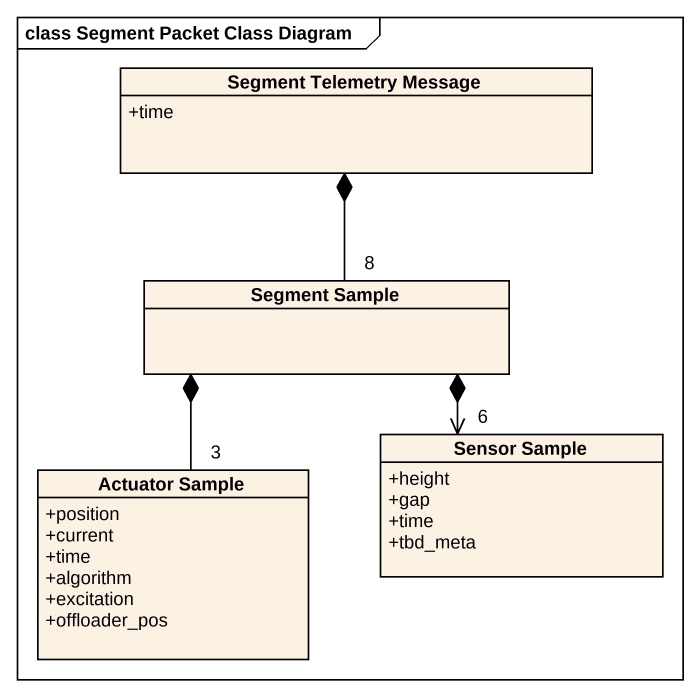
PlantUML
@startuml
mainframe class Segment Packet Class Diagram
hide circle
hide empty members
skinparam classAttributeIconSize 0
class "Segment Telemetry Message" as Segment_Telemetry_Message {
  +time
}
class "Segment Sample" as Segment_Sample
class "Sensor Sample" as Sensor_Sample {
  +height
  +gap
  +time
  +tbd_meta
}
class "Actuator Sample" as Actuator_Sample {
  +position
  +current
  +time
  +algorithm
  +excitation
  +offloader_pos
}
Segment_Telemetry_Message *-- "8" Segment_Sample
Segment_Sample *--> "6" Sensor_Sample
Segment_Sample *-- "3" Actuator_Sample
@enduml
